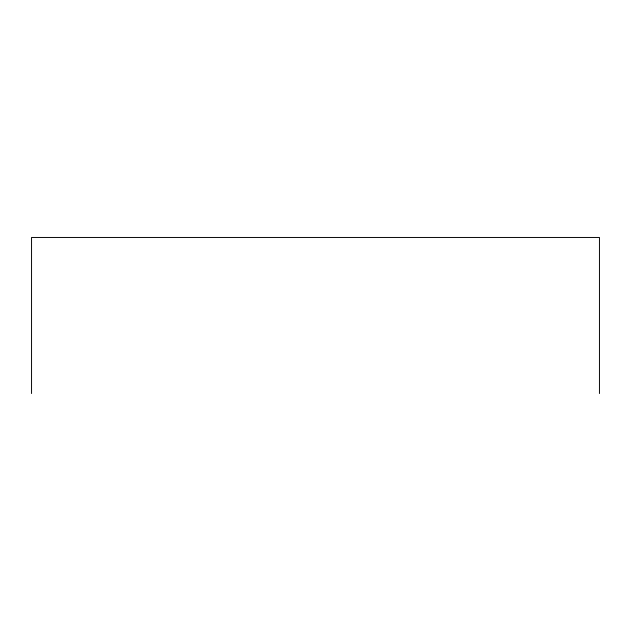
<?xml version="1.0" encoding="UTF-8"?>
<svg xmlns="http://www.w3.org/2000/svg" width="631" height="631" viewBox="0 0 631 631"><rect width="100%" height="100%" fill="white"/><g stroke="black" fill="none" stroke-linecap="round" stroke-linejoin="round"><path stroke-width="0.95" d="M599.45 393.539L599.45 237.461L31.55 237.461L31.55 393.539"/></g></svg>
